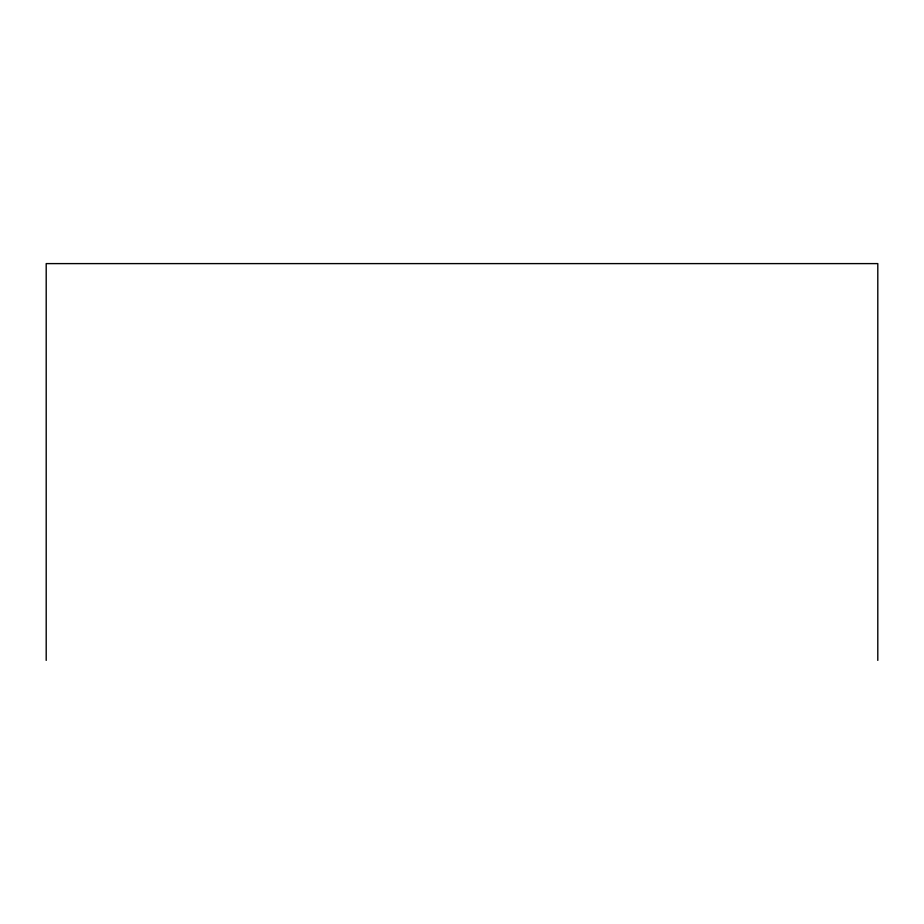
<?xml version="1.0" encoding="UTF-8"?>
<svg xmlns="http://www.w3.org/2000/svg" width="924" height="924" viewBox="0 0 924 924"><rect width="100%" height="100%" fill="white"/><g stroke="black" fill="none" stroke-linecap="round" stroke-linejoin="round"><path stroke-width="1.39" d="M877.8 660.394L877.8 263.606L46.2 263.606L46.2 660.394"/></g></svg>
